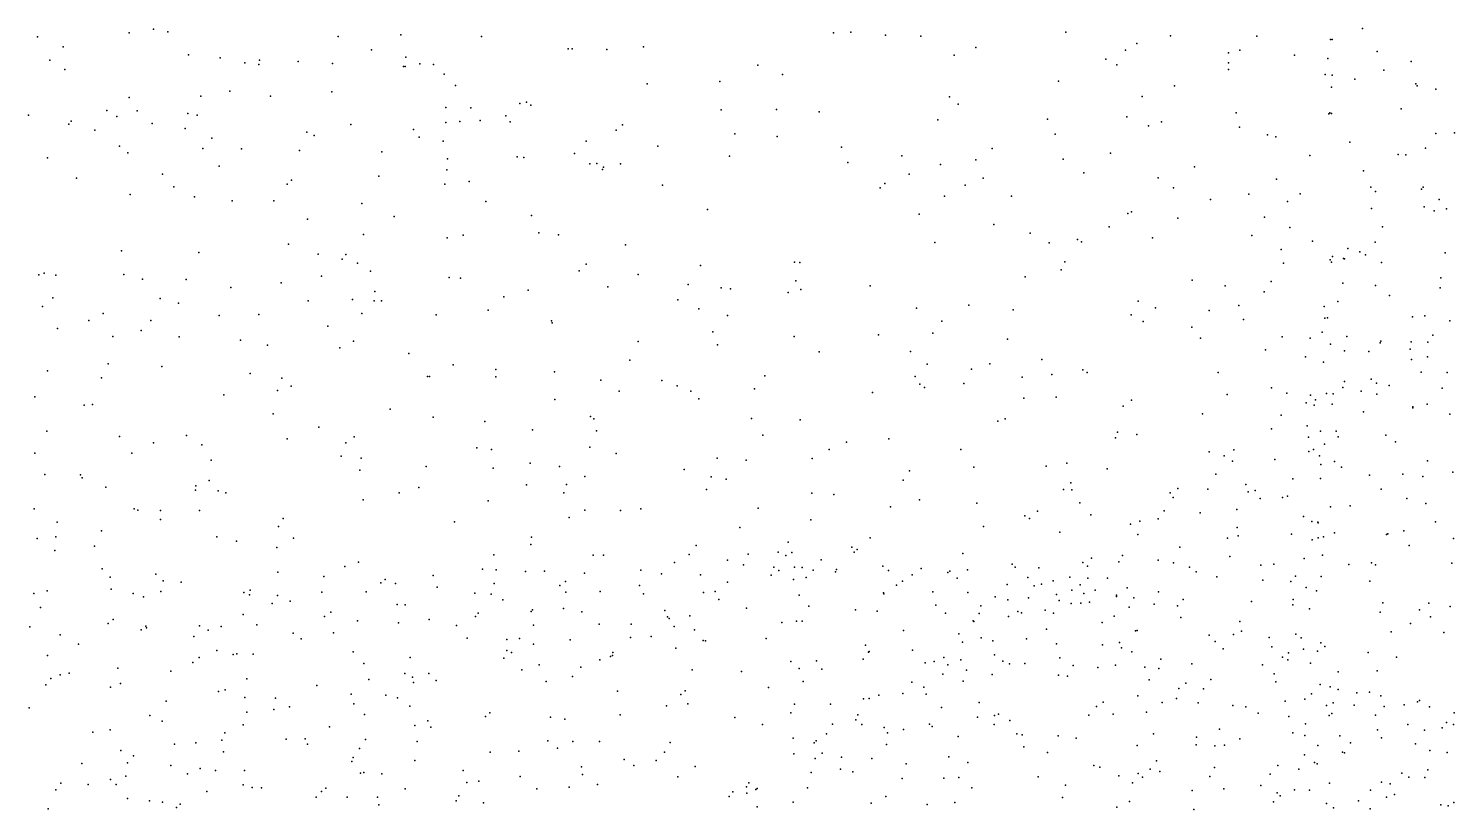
# Model space of a CAD drawing. Header units: metres. Extents: x -25 to 25, y -27.7 to 27.8.
# Drawn here: x -3.286 to -1.74, y 0.012 to 0.858 of the extents above; entities that cross this region are included whole.
import ezdxf

# ---------------------------------------------------------------- set-up
doc = ezdxf.new("R2010")
doc.units = ezdxf.units.M

msp = doc.modelspace()

# ---------------------------------------------------------------- linework, layer by layer
for p in [(-3.1768, 0.8533, 11.1899), (-3.1504, 0.8574, 10.2954), (-3.135, 0.8542, 15.4822), (-2.8821, 0.8512, 10.2567), (-2.4129, 0.8534, 9.8188), (-2.3944, 0.8538, 15.8017), (-2.3566, 0.8507, -11.2517), (-2.1612, 0.8538, 22.822), (-1.8394, 0.8579, 5.5375), (-3.2763, 0.8489, 10.2714), (-3.2485, 0.8381, 15.3872), (-2.9501, 0.8493, 11.3417), (-2.7947, 0.8494, 11.9157), (-2.7007, 0.8359, 23.1709), (-2.6965, 0.8358, 28.2631), (-2.6588, 0.8353, 15.7507), (-2.6192, 0.8379, 23.1324), (-2.3182, 0.8495, 22.9179), (-2.2587, 0.8372, 6.4894), (-2.084, 0.8416, 2.6617), (-2.0474, 0.8499, 21.6226), (-1.954, 0.8497, 15.759), (-1.874, 0.8459, 4.1467), (-1.8724, 0.8461, 5.9298), (-3.263, 0.8235, 12.3533), (-3.1125, 0.8294, 12.3628), (-3.078, 0.8261, 23.5492), (-3.0513, 0.8208, 23.3367), (-3.0356, 0.8235, 11.3152), (-2.9937, 0.8223, 21.6247), (-2.9565, 0.8201, 29.0923), (-2.9141, 0.835, 11.4464), (-2.8767, 0.8269, 28.9243), (-2.2823, 0.8291, 2.4298), (-2.1178, 0.8246, 28.0163), (-2.0963, 0.8344, -24.0433), (-1.9847, 0.8317, 9.6603), (-1.9845, 0.8209, 2.8062), (-1.9725, 0.8345, 27.9905), (-1.9131, 0.829, 6.9517), (-1.877, 0.8256, 22.6618), (-1.8235, 0.8329, 15.2788), (-1.7866, 0.8221, 22.6318), (-3.2466, 0.8136, 23.8861), (-3.0361, 0.8189, 10.2426), (-2.8795, 0.8166, 15.6517), (-2.8777, 0.8166, 23.2448), (-2.8616, 0.8195, 2.0532), (-2.8467, 0.8189, 11.5918), (-2.8352, 0.8084, 21.8418), (-2.4951, 0.8182, 15.7916), (-2.4685, 0.8082, 21.3824), (-2.1057, 0.8185, 9.6713), (-1.9847, 0.8136, 22.7186), (-1.8797, 0.8081, 3.4035), (-1.8721, 0.8073, 28.0044), (-1.8163, 0.8128, 9.6467), (-3.0676, 0.7899, 29.2922), (-2.9571, 0.7894, 23.3994), (-2.8229, 0.7962, 12.2432), (-2.6152, 0.798, 9.9604), (-2.5364, 0.8004, 9.8881), (-2.1692, 0.8007, -24.2967), (-2.0433, 0.7959, 15.7976), (-1.873, 0.7943, 15.7356), (-1.8478, 0.8031, 11.6617), (-1.7815, 0.7981, 15.6865), (-1.78, 0.7959, 28.0105), (-1.76, 0.7922, -10.886), (-3.1768, 0.7832, 10.187), (-3.0991, 0.7845, -11.7679), (-3.0237, 0.7845, 11.3981), (-2.7533, 0.7766, 10.0724), (-2.7461, 0.7781, -11.6547), (-2.7411, 0.7748, 28.435), (-2.2874, 0.7838, 28.0925), (-2.2777, 0.7758, 22.8658), (-2.0782, 0.7842, -11.1597), (-3.286, 0.7642, 10.1622), (-3.2009, 0.7692, 23.3596), (-3.1901, 0.7624, 11.2999), (-3.1683, 0.7688, 29.4196), (-3.1132, 0.7657, 15.5135), (-3.1031, 0.7639, 21.5226), (-2.8333, 0.7725, 28.8436), (-2.8062, 0.7719, 20.9911), (-2.7962, 0.7581, 28.7373), (-2.7684, 0.7633, 23.1094), (-2.5348, 0.7697, 15.1694), (-2.475, 0.7702, 9.8111), (-2.4284, 0.7676, 22.9214), (-2.2998, 0.7589, 9.7046), (-2.1809, 0.7598, 22.8221), (-2.095, 0.7622, 6.339), (-1.9765, 0.7664, 6.2172), (-1.8757, 0.7654, 4.3219), (-1.8748, 0.7666, -23.4299), (-1.873, 0.7657, 3.5721), (-1.7975, 0.7709, 11.5061), (-3.2423, 0.7544, 21.374), (-3.2399, 0.7575, 29.4944), (-3.214, 0.7479, 14.9065), (-3.1518, 0.7549, 20.8352), (-3.1161, 0.7497, 1.9844), (-2.9841, 0.7457, 23.1955), (-2.9363, 0.7539, 11.5648), (-2.8686, 0.7485, 11.7974), (-2.8333, 0.7559, 10.1316), (-2.8181, 0.7573, 12.1128), (-2.7638, 0.7567, 28.5463), (-2.6486, 0.7479, -24.5581), (-2.6418, 0.7535, 21.1814), (-2.5199, 0.7438, 22.9623), (-2.1728, 0.7436, 9.6478), (-2.0715, 0.7525, 28.064), (-2.0572, 0.7568, 9.6349), (-1.9729, 0.7511, 4.5711), (-1.9422, 0.7428, 9.5977), (-1.7597, 0.744, 5.3534), (-1.7396, 0.745, -10.6979), (-3.1874, 0.7303, 15.4483), (-3.097, 0.7279, 29.3576), (-3.0871, 0.7391, 23.2576), (-3.0551, 0.7276, 15.5681), (-2.9761, 0.742, 29.1772), (-2.8624, 0.74, 28.9918), (-2.8364, 0.7357, 12.0129), (-2.6812, 0.7358, 22.2499), (-2.6037, 0.7306, 28.2933), (-2.4742, 0.7408, 28.2051), (-2.4044, 0.7294, 12.4882), (-2.2409, 0.728, 21.5327), (-1.9332, 0.7407, 28.043), (-1.8532, 0.7349, -24.0201), (-1.7711, 0.7282, -11.1696), (-3.2654, 0.7177, 10.0952), (-3.1784, 0.7232, 12.3379), (-2.9922, 0.7257, 12.3212), (-2.9029, 0.7243, 23.1255), (-2.8316, 0.7167, 28.9162), (-2.7562, 0.719, 12.7503), (-2.749, 0.7181, 23.0401), (-2.6938, 0.7225, 15.0437), (-2.6697, 0.7117, 22.7501), (-2.644, 0.7114, 22.5971), (-2.5257, 0.7195, 12.583), (-2.3975, 0.7127, 9.7326), (-2.3388, 0.7201, 15.2876), (-2.2585, 0.7157, 28.1589), (-2.1641, 0.7162, 12.1534), (-2.1128, 0.7227, 6.5981), (-1.8965, 0.7204, 22.6563), (-1.8005, 0.7213, 15.7304), (-1.7925, 0.7212, 22.6234), (-3.1408, 0.6999, 12.9741), (-3.0792, 0.7087, 11.4525), (-2.9061, 0.6978, 29.0884), (-2.8324, 0.7049, 23.2329), (-2.6773, 0.7111, 28.4365), (-2.6636, 0.705, 2.2314), (-2.6624, 0.7075, 15.7678), (-2.331, 0.7001, 28.2089), (-2.2971, 0.7105, 15.8285), (-2.2508, 0.6959, 9.6646), (-2.1415, 0.7016, 2.5637), (-2.0608, 0.6961, 6.7409), (-2.0216, 0.7081, 22.7193), (-1.8383, 0.7036, 9.5577), (-3.234, 0.6958, 23.3174), (-3.1283, 0.6864, 10.0645), (-3.0054, 0.6894, 11.6111), (-3.0009, 0.6936, -24.6924), (-2.8346, 0.6894, 12.2002), (-2.808, 0.692, 10.0511), (-2.5986, 0.6881, 9.8932), (-2.3625, 0.6852, 22.8531), (-2.3574, 0.6898, -24.6331), (-2.2703, 0.6881, 22.8191), (-2.0444, 0.6853, 28.1107), (-1.9326, 0.6946, 19.6584), (-1.8303, 0.686, -10.8976), (-1.8252, 0.6813, -22.4718), (-1.7753, 0.6837, -10.6982), (-1.7737, 0.6859, 19.5521), (-3.1758, 0.6779, 29.4659), (-3.106, 0.6755, 23.2051), (-3.0652, 0.6713, 11.5374), (-3.0198, 0.6712, 10.054), (-2.9245, 0.6682, 11.8836), (-2.7901, 0.6703, 28.8071), (-2.2926, 0.6761, 19.607), (-2.2199, 0.6764, 15.835), (-2.0043, 0.6726, 4.8308), (-1.9626, 0.6784, 6.3868), (-1.9206, 0.6706, 2.8931), (-1.9068, 0.6786, 15.3101), (-1.7563, 0.6728, 15.2755), (-2.9835, 0.6512, 29.2231), (-2.8894, 0.6541, 12.047), (-2.7404, 0.6554, 28.5984), (-2.5496, 0.6617, 15.8009), (-2.3203, 0.6566, -11.3887), (-2.0939, 0.6575, 22.7418), (-2.0897, 0.6594, -24.6524), (-2.0397, 0.6524, 9.5614), (-1.9457, 0.6535, 28.1035), (-1.8295, 0.6627, -11.0568), (-1.7725, 0.6647, -11.227), (-1.7615, 0.6602, 6.4087), (-1.7482, 0.6624, 10.9189), (-2.9226, 0.6346, 23.0147), (-2.7325, 0.6365, 22.9381), (-2.7114, 0.6343, 15.7551), (-2.239, 0.6456, 28.2233), (-2.1998, 0.6363, 15.3385), (-2.1142, 0.6429, 15.8385), (-1.918, 0.6423, 19.8614), (-1.8178, 0.643, 21.6196), (-3.0041, 0.6242, 23.054), (-2.8319, 0.6311, 20.7923), (-2.8145, 0.634, 28.9197), (-2.6385, 0.6236, 28.5078), (-2.3031, 0.6261, 19.778), (-2.1793, 0.6256, 22.7556), (-2.1483, 0.6293, 19.8466), (-2.144, 0.6267, 28.1978), (-2.0672, 0.631, 11.8259), (-1.9593, 0.6335, 9.5105), (-1.8936, 0.6276, -11.287), (-1.8554, 0.6196, -10.9924), (-1.8257, 0.6263, -10.7902), (-3.1853, 0.6171, 9.9902), (-3.1012, 0.6153, 15.5332), (-2.972, 0.6133, 9.9981), (-2.9457, 0.6081, 15.6391), (-2.942, 0.6129, 12.2637), (-2.9293, 0.6035, 2.1557), (-2.4554, 0.6047, 28.3828), (-2.4495, 0.6042, 12.3974), (-2.1622, 0.6051, 9.5748), (-1.9274, 0.6185, 11.4804), (-1.925, 0.6035, 6.867), (-1.8744, 0.6072, 5.0509), (-1.8731, 0.6048, 3.0749), (-1.872, 0.6107, 9.4781), (-1.8599, 0.6088, 28.1141), (-1.8589, 0.6082, 4.5039), (-1.8422, 0.616, -10.8583), (-1.8362, 0.6125, 4.0234), (-1.8186, 0.6043, -24.6744), (-1.7498, 0.6147, -22.2284), (-3.2748, 0.5909, 11.4197), (-3.269, 0.5929, 9.9638), (-3.2565, 0.5905, 12.2754), (-3.1826, 0.5914, 29.4804), (-2.9682, 0.5894, 11.9512), (-2.9151, 0.5949, 12.1132), (-2.8299, 0.588, 28.9929), (-2.6888, 0.5953, 12.5926), (-2.6812, 0.6027, 20.9877), (-2.6248, 0.5913, 9.8776), (-2.5571, 0.601, 28.4324), (-2.2051, 0.5888, 15.847), (-2.1662, 0.5964, 11.9771), (-1.7545, 0.5877, 22.607), (-3.1624, 0.5862, 2.065), (-3.1149, 0.586, 11.5982), (-3.0665, 0.5772, 29.346), (-3.0119, 0.5823, 12.314), (-2.9103, 0.5728, 20.6595), (-2.8176, 0.5873, 15.7238), (-2.7441, 0.5743, 28.7011), (-2.6577, 0.578, 28.5907), (-2.5707, 0.5806, -24.7433), (-2.5347, 0.5769, 9.8024), (-2.5248, 0.5759, 15.811), (-2.4538, 0.5845, 2.385), (-2.4484, 0.575, 22.8179), (-2.3732, 0.5792, 9.6811), (-2.0241, 0.5853, 11.6455), (-1.9883, 0.5792, 28.1677), (-1.946, 0.5727, 19.4255), (-1.9383, 0.5838, 4.7142), (-1.8605, 0.582, 22.633), (-1.8253, 0.5793, -24.9032), (-1.7551, 0.5769, 15.7774), (-3.2595, 0.566, 29.5473), (-3.1434, 0.5652, -11.8536), (-3.1232, 0.5604, 20.6753), (-2.9827, 0.5629, 29.2374), (-2.9347, 0.5641, 29.1684), (-2.9113, 0.5629, 14.8959), (-2.9031, 0.5628, -11.8023), (-2.7704, 0.5673, 23.1264), (-2.582, 0.5638, 12.4781), (-2.4623, 0.572, 9.7423), (-2.2662, 0.5581, 22.7529), (-2.0828, 0.5624, 22.7031), (-1.9735, 0.5579, 15.8462), (-1.8662, 0.5622, 3.2227), (-1.8101, 0.5685, -11.2294), (-3.2707, 0.5566, 14.8617), (-3.2207, 0.5414, 15.426), (-3.2051, 0.5492, 12.9075), (-3.1532, 0.5414, 15.4893), (-3.0792, 0.547, 23.03), (-3.0364, 0.5479, 9.9434), (-2.9244, 0.549, 12.1907), (-2.8441, 0.5475, 21.8073), (-2.7877, 0.5526, 22.8717), (-2.5591, 0.5541, 15.1001), (-2.5281, 0.5469, 21.1743), (-2.3232, 0.5547, 15.8405), (-2.2182, 0.5532, 28.3095), (-2.0902, 0.5475, 15.8559), (-2.0638, 0.5552, 19.9733), (-2.0056, 0.5524, 22.6663), (-1.9684, 0.5424, 11.352), (-1.8809, 0.5567, 3.6651), (-1.8803, 0.544, -10.9392), (-1.8774, 0.5443, 9.4146), (-1.7851, 0.5453, 9.3984), (-1.7717, 0.5465, -10.6182), (-3.2546, 0.5327, 11.4806), (-3.1637, 0.5307, 23.0877), (-2.9615, 0.5355, 22.9218), (-2.719, 0.5411, 9.9113), (-2.7182, 0.539, 22.0234), (-2.5439, 0.5293, 28.5166), (-2.3642, 0.5258, 22.7648), (-2.3053, 0.5279, 19.9934), (-2.2957, 0.5406, 28.3813), (-2.0773, 0.5404, 2.623), (-2.0245, 0.5342, 9.4431), (-1.883, 0.529, 15.8493), (-1.7445, 0.5411, -11.3713), (-3.1946, 0.524, 23.9035), (-3.1225, 0.5237, 29.4259), (-3.056, 0.5202, 14.8652), (-3.0269, 0.5146, 11.9116), (-2.9483, 0.5117, 21.6881), (-2.9337, 0.5192, 15.6557), (-2.6248, 0.5189, 22.5507), (-2.5389, 0.5151, 22.7796), (-2.4557, 0.5241, 15.8274), (-2.2244, 0.5211, 19.47), (-2.015, 0.5225, 21.5571), (-1.9263, 0.5239, 22.6428), (-1.8962, 0.5224, 4.8715), (-1.874, 0.5158, -10.859), (-1.8564, 0.5242, -11.1706), (-1.8202, 0.5172, 6.7813), (-1.8193, 0.5192, -10.6815), (-1.7876, 0.5104, 28.1698), (-1.7866, 0.5184, -11.3138), (-1.7685, 0.5181, -8.0453), (-1.7629, 0.5256, -8.3129), (-2.8737, 0.5059, 29.0829), (-2.6339, 0.4985, 22.7881), (-2.4287, 0.5074, 9.6995), (-2.3296, 0.508, 9.6395), (-2.187, 0.4992, 2.5229), (-1.9446, 0.5098, 11.0619), (-1.901, 0.502, 9.34), (-1.8816, 0.4962, -11.0727), (-1.8588, 0.5087, -10.7568), (-1.8326, 0.5078, -17.8208), (-1.7862, 0.4993, 21.5654), (-1.769, 0.5022, 9.3079), (-3.2655, 0.4868, 23.1529), (-3.2068, 0.4794, 12.2518), (-3.1997, 0.4945, 11.5572), (-3.1415, 0.4918, 11.6812), (-3.0455, 0.4839, 2.1681), (-2.8534, 0.4809, -24.821), (-2.8512, 0.4809, 15.7145), (-2.8256, 0.4933, 29.0059), (-2.7793, 0.4883, 28.8821), (-2.7792, 0.4806, 9.9257), (-2.7156, 0.4857, 20.7228), (-2.4874, 0.4816, -11.7466), (-2.3244, 0.4808, 21.3436), (-2.3115, 0.494, 12.0709), (-2.2632, 0.4886, 15.3112), (-2.2435, 0.4944, 9.5279), (-2.2084, 0.48, 28.3875), (-2.1762, 0.4828, 9.4624), (-2.1428, 0.4879, 22.6966), (-2.1378, 0.4852, 15.9119), (-1.9959, 0.4852, 9.3471), (-1.7758, 0.4854, -7.912), (-1.7475, 0.485, -8.5203), (-3.0161, 0.4657, 23.6725), (-3.0113, 0.4789, 15.6151), (-3.0013, 0.4702, 12.2513), (-2.6653, 0.4769, 28.7066), (-2.6453, 0.4649, 9.8715), (-2.5992, 0.4765, 2.359), (-2.5824, 0.4708, 15.8124), (-2.5679, 0.4649, 9.8147), (-2.4986, 0.4675, 28.5591), (-2.3195, 0.4726, 15.8677), (-2.3142, 0.469, 22.7213), (-2.2716, 0.4733, -24.965), (-1.938, 0.4687, -11.5328), (-1.8607, 0.4689, -8.0972), (-1.859, 0.4755, -8.1807), (-1.8407, 0.465, -11.2419), (-1.8299, 0.478, -8.3599), (-1.824, 0.4737, -7.9784), (-1.8106, 0.4711, -8.4453), (-1.753, 0.468, -11.4049), (-3.279, 0.4589, 20.6986), (-3.2255, 0.4497, 29.5148), (-3.2165, 0.4504, 15.4338), (-3.0741, 0.461, 22.9429), (-2.7152, 0.456, 22.765), (-2.559, 0.4565, 21.0233), (-2.3708, 0.4636, 28.5042), (-2.2065, 0.4574, 20.1108), (-2.1715, 0.4585, -11.6025), (-2.0988, 0.4487, 9.3663), (-2.0898, 0.4551, 28.3352), (-1.986, 0.4612, 10.7894), (-1.9213, 0.4627, 10.5798), (-1.9004, 0.4524, 9.245), (-1.8956, 0.4604, -25.2708), (-1.8917, 0.4499, 3.4646), (-1.8903, 0.4557, -10.8925), (-1.8785, 0.4625, -11.1394), (-1.8724, 0.451, 15.9306), (-1.871, 0.4621, -8.2905), (-1.8237, 0.4618, 3.9596), (-1.7694, 0.4508, 9.2041), (-3.0207, 0.4403, 12.0648), (-2.8937, 0.4455, 2.2448), (-2.8472, 0.4366, 22.7987), (-2.6764, 0.4374, 12.4228), (-2.6728, 0.4351, 22.7819), (-2.5021, 0.4354, 12.2334), (-2.4493, 0.4339, 22.7132), (-2.227, 0.4349, 11.801), (-2.0127, 0.4404, 9.2768), (-1.9274, 0.439, -8.1377), (-1.8383, 0.4426, -7.8782), (-1.7847, 0.4479, -10.6055), (-1.7846, 0.4468, 15.9109), (-1.7448, 0.44, 4.3411), (-3.2661, 0.4216, 11.5275), (-2.9712, 0.426, 29.2219), (-2.7911, 0.4321, 12.5361), (-2.7396, 0.4229, 28.8078), (-2.6701, 0.4218, 22.1519), (-2.2349, 0.4323, 15.9252), (-2.1049, 0.4205, 19.4067), (-2.0841, 0.418, 15.9721), (-1.938, 0.4242, -8.35), (-1.8994, 0.4275, -8.4402), (-1.8849, 0.4215, 28.2571), (-1.8678, 0.4216, -8.5437), (-3.1873, 0.4157, 11.6875), (-3.1503, 0.409, 11.7647), (-3.1146, 0.4167, 12.2453), (-3.0981, 0.4066, 21.5563), (-3.0054, 0.4132, 12.157), (-2.9419, 0.4089, 22.8222), (-2.9327, 0.4155, 9.8917), (-2.7998, 0.4035, 15.7491), (-2.6774, 0.4042, 14.9986), (-2.4896, 0.4174, 9.7335), (-2.399, 0.4096, 15.8754), (-2.3531, 0.4133, 9.6247), (-2.1072, 0.4144, 11.2497), (-1.8979, 0.4151, -11.7909), (-1.8807, 0.4075, -12.1973), (-1.8658, 0.4154, -10.7393), (-1.8139, 0.4173, 19.3629), (-1.8037, 0.4101, -8.6964), (-3.279, 0.3977, -5.9531), (-3.1739, 0.3979, 14.8503), (-3.0879, 0.39, 11.9906), (-2.9468, 0.3944, 12.6388), (-2.9252, 0.3922, 23.5311), (-2.7839, 0.4017, 28.9259), (-2.742, 0.3868, 23.0755), (-2.6486, 0.3972, 20.2978), (-2.5393, 0.3923, 22.6944), (-2.5078, 0.3901, 19.7717), (-2.436, 0.3919, 2.4282), (-2.4176, 0.4018, 19.6453), (-2.2751, 0.4017, 9.4653), (-2.16, 0.387, -11.873), (-2.0057, 0.3993, 15.9972), (-1.9892, 0.3948, -8.277), (-1.9802, 0.389, -8.411), (-1.9789, 0.4012, -8.0967), (-1.9343, 0.3908, -8.5329), (-1.8977, 0.3997, -11.0335), (-1.8925, 0.4018, -7.8503), (-1.8861, 0.3947, 3.1739), (-1.8696, 0.3886, 15.9906), (-1.769, 0.3894, -18.1347), (-3.2684, 0.3747, 15.3748), (-3.2298, 0.3744, 23.0363), (-2.9267, 0.3792, 20.4375), (-2.8548, 0.3831, 23.3644), (-2.7822, 0.3816, 9.8849), (-2.7101, 0.3833, 22.7195), (-2.6826, 0.3726, -11.8893), (-2.5749, 0.38, 19.9409), (-2.5457, 0.372, 15.8335), (-2.3307, 0.3784, 22.6698), (-2.2607, 0.3826, 28.5107), (-2.1824, 0.3836, -25.1803), (-2.1161, 0.3806, 10.9401), (-1.9983, 0.375, -8.0213), (-1.8844, 0.3855, 9.1399), (-1.8623, 0.3824, -7.7626), (-1.8317, 0.374, -8.7665), (-1.7956, 0.3748, -7.6621), (-1.7741, 0.3723, 15.9897), (-1.7414, 0.377, 28.2695), (-3.2278, 0.3711, 2.0978), (-3.2021, 0.3609, 29.464), (-3.105, 0.3578, 15.5449), (-3.1045, 0.3624, 12.741), (-3.09, 0.3681, 20.535), (-3.0804, 0.3568, 29.3296), (-2.8628, 0.3606, -19.9665), (-2.7458, 0.3634, 2.3497), (-2.7024, 0.3636, 15.7875), (-2.5506, 0.3583, 20.5543), (-2.5293, 0.3696, 15.1076), (-2.3373, 0.3686, 9.5498), (-2.1637, 0.3585, 9.2776), (-2.1558, 0.3655, 21.3566), (-2.1544, 0.3579, 22.6376), (-2.0395, 0.3593, -8.2064), (-2.007, 0.3586, -7.9533), (-1.9658, 0.3637, 2.8125), (-1.9632, 0.3559, -7.8662), (-1.9556, 0.3574, -22.3829), (-1.915, 0.3698, 2.962), (-1.8849, 0.3704, 3.7341), (-1.819, 0.3587, -11.3463), (-3.0721, 0.3549, 12.085), (-2.923, 0.347, 21.696), (-2.884, 0.3547, 22.7726), (-2.7875, 0.3462, 22.7207), (-2.7053, 0.3547, 22.0163), (-2.4365, 0.3544, 21.0487), (-2.4126, 0.3528, 20.3642), (-2.3198, 0.3472, 21.1974), (-2.2576, 0.3435, 11.5363), (-2.1459, 0.344, 15.3649), (-2.0478, 0.3548, 9.1717), (-2.0445, 0.3498, -8.3508), (-1.9504, 0.3485, 21.4287), (-1.9261, 0.3497, 22.6001), (-1.9206, 0.3511, -8.7064), (-1.8529, 0.3408, -10.7083), (-1.7913, 0.3485, 22.59), (-1.7708, 0.3432, -10.5758), (-3.2797, 0.3374, 29.5156), (-3.1716, 0.3375, 11.8375), (-3.1674, 0.336, 9.7992), (-3.143, 0.3356, 11.9341), (-3.1429, 0.3257, 29.392), (-3.1006, 0.3355, 23.8758), (-3.0098, 0.327, 14.8696), (-2.6996, 0.3281, 22.9323), (-2.6826, 0.3359, 9.8578), (-2.644, 0.3356, 22.6771), (-2.6221, 0.3373, 22.5564), (-2.4948, 0.3381, 20.8191), (-2.4377, 0.3256, 11.8885), (-2.3512, 0.3397, 28.6029), (-2.2057, 0.3299, 10.749), (-2.2004, 0.327, 2.5595), (-2.1917, 0.335, 20.3268), (-2.134, 0.3308, 16.033), (-2.0609, 0.3266, 28.4313), (-2.0546, 0.3352, 22.6139), (-2.0153, 0.333, -8.5755), (-1.9758, 0.3367, -8.6558), (-1.9034, 0.3291, -11.0119), (-1.8739, 0.3397, -11.2113), (-3.255, 0.3228, -5.889), (-3.2068, 0.3136, 24.0666), (-3.015, 0.3181, 2.2612), (-2.824, 0.3233, 28.9861), (-2.5145, 0.3173, 12.0232), (-2.2504, 0.3181, 15.9974), (-2.1674, 0.3121, 9.1914), (-2.091, 0.3207, -8.152), (-2.0831, 0.3096, -8.0403), (-2.0807, 0.3241, -8.2871), (-1.9751, 0.3173, -7.8069), (-1.9164, 0.3098, 9.0556), (-1.8942, 0.3235, -11.1379), (-1.8877, 0.323, -8.826), (-1.8873, 0.3223, 28.3342), (-1.8696, 0.3113, 16.0759), (-1.8133, 0.3095, 9.041), (-1.812, 0.3104, -8.9099), (-1.7945, 0.3135, 4.9331), (-1.7601, 0.3233, 20.4536), (-3.2767, 0.3053, -5.6316), (-3.2565, 0.3069, -5.728), (-3.2144, 0.297, -5.8111), (-3.0819, 0.3071, 22.8583), (-3.0603, 0.3025, 9.8031), (-3.0166, 0.2955, 15.6259), (-2.9987, 0.3055, 23.73), (-2.7413, 0.2987, 12.3222), (-2.7407, 0.3068, 28.8473), (-2.5619, 0.2976, 9.7779), (-2.4621, 0.3011, 15.8982), (-2.393, 0.296, 15.9496), (-2.3734, 0.3058, 20.5459), (-2.0375, 0.2957, -8.6603), (-1.9858, 0.3055, -8.7396), (-1.9742, 0.3081, 10.4516), (-1.8941, 0.3037, -10.8642), (-1.8875, 0.306, -17.8642), (-1.8817, 0.307, -7.6579), (-1.7886, 0.2978, -11.4285), (-1.7406, 0.3054, 4.4674), (-3.2573, 0.2924, -6.033), (-2.9283, 0.2797, 9.842), (-2.7815, 0.2877, 28.9199), (-2.6737, 0.2871, -5.7795), (-2.6624, 0.2873, -5.8678), (-2.5855, 0.2792, -5.6873), (-2.5694, 0.288, -5.9976), (-2.528, 0.2818, -5.7286), (-2.5055, 0.2882, -5.8833), (-2.4732, 0.2905, -5.9725), (-2.4646, 0.2867, -6.0776), (-2.4581, 0.2901, -11.9651), (-2.4265, 0.282, -5.7723), (-2.3906, 0.2904, -5.9066), (-2.3873, 0.2933, -6.0177), (-2.2726, 0.2891, 28.5997), (-2.1427, 0.2793, -8.2221), (-2.1333, 0.2841, -8.3451), (-2.1035, 0.28, -7.9537), (-2.0998, 0.2869, -8.5097), (-2.0611, 0.2819, -25.4635), (-2.0442, 0.2789, -7.8438), (-1.9831, 0.2857, 28.4199), (-1.9026, 0.2837, 15.3611), (-1.8827, 0.2873, -10.7959), (-1.8297, 0.2787, -7.5561), (-1.7426, 0.2784, -25.6201), (-3.206, 0.2722, -5.9728), (-3.1973, 0.2633, 22.9195), (-3.1478, 0.2665, -5.8747), (-3.0158, 0.2689, 29.2327), (-2.9658, 0.2639, 22.7599), (-2.9431, 0.2749, 29.1403), (-2.8471, 0.2653, 20.2183), (-2.7937, 0.2721, -5.7703), (-2.7788, 0.2712, -5.8584), (-2.7469, 0.2695, -5.9519), (-2.7266, 0.2699, -5.6773), (-2.6829, 0.2678, -6.0853), (-2.6221, 0.271, -6.1284), (-2.5997, 0.2668, -6.2184), (-2.5571, 0.2659, -5.5831), (-2.5105, 0.2766, -6.1428), (-2.4808, 0.2655, -5.6258), (-2.4778, 0.274, 9.6813), (-2.4723, 0.2706, 11.727), (-2.4552, 0.2742, -6.2097), (-2.4469, 0.2738, 28.6931), (-2.4425, 0.2629, 13.7731), (-2.4349, 0.271, -5.6957), (-2.4107, 0.2693, 22.6102), (-2.4098, 0.2716, -6.2695), (-2.3594, 0.2754, -6.1602), (-2.3534, 0.2707, 11.1024), (-2.3276, 0.266, -5.7526), (-2.3181, 0.2726, -5.8705), (-2.2889, 0.2683, -6.203), (-2.287, 0.2699, -6.1124), (-2.2678, 0.2714, -6.0175), (-2.2194, 0.2776, 22.6011), (-2.2161, 0.2741, 20.4959), (-2.2024, 0.263, -5.972), (-2.1904, 0.2733, 19.4456), (-2.1567, 0.2632, -8.4578), (-2.1375, 0.2751, -8.0944), (-2.027, 0.274, -8.7867), (-2.0196, 0.2693, 16.1213), (-1.9974, 0.2637, -7.734), (-1.9497, 0.2765, 20.4742), (-1.9355, 0.2776, -8.8927), (-1.912, 0.2644, -10.951), (-1.8842, 0.2639, -22.7376), (-1.8542, 0.2771, 22.5692), (-1.8251, 0.2768, 21.3739), (-3.2658, 0.2485, 22.9869), (-3.1962, 0.2504, 11.8038), (-3.1426, 0.2478, -5.6935), (-3.1398, 0.2595, -5.9523), (-3.1206, 0.258, -5.76), (-3.0456, 0.2492, -5.8291), (-2.9039, 0.2572, -5.8708), (-2.8993, 0.2609, -5.7271), (-2.8882, 0.2565, -5.6217), (-2.8427, 0.2525, -5.555), (-2.7812, 0.2566, -6.0799), (-2.7098, 0.2542, -21.2671), (-2.7037, 0.2588, -6.161), (-2.6659, 0.2478, 28.8143), (-2.6234, 0.2543, -6.295), (-2.5413, 0.2479, 13.6129), (-2.5281, 0.2578, -6.3521), (-2.4564, 0.2608, -6.375), (-2.3447, 0.2547, 19.5484), (-2.3381, 0.2591, -6.3802), (-2.2789, 0.2621, -6.2852), (-2.2247, 0.2555, 16.0771), (-2.1954, 0.254, -6.297), (-2.1876, 0.2559, -5.8708), (-2.1748, 0.2592, -6.1785), (-2.1544, 0.2492, -8.0065), (-2.1457, 0.2549, 9.1121), (-2.1371, 0.2624, -8.5674), (-2.1293, 0.2494, -6.099), (-2.116, 0.2621, 16.1117), (-2.0945, 0.2518, -22.0241), (-1.9473, 0.2602, -8.9758), (-1.9171, 0.2587, 19.3437), (-1.9005, 0.2523, -11.1519), (-1.8894, 0.2486, -7.5859), (-1.8314, 0.259, -9.0332), (-3.2801, 0.2455, -12.0266), (-3.1725, 0.2456, -6.0621), (-3.1614, 0.2419, 15.495), (-3.0526, 0.2467, -5.7406), (-3.0464, 0.2441, 22.8072), (-3.0216, 0.2347, -5.9916), (-3.016, 0.2434, -5.6683), (-3.0021, 0.2375, -5.5753), (-2.9679, 0.2471, -5.9111), (-2.9197, 0.2474, -5.9927), (-2.8861, 0.2338, -6.1142), (-2.8775, 0.2334, 15.729), (-2.8021, 0.2459, 13.7456), (-2.7841, 0.2449, 22.6606), (-2.7715, 0.2387, 14.9518), (-2.7034, 0.2471, 14.0014), (-2.6192, 0.2454, -6.3823), (-2.5539, 0.2468, 22.6118), (-2.5373, 0.2392, -21.4519), (-2.4502, 0.2438, -6.4761), (-2.4396, 0.232, 11.3696), (-2.3589, 0.2465, -5.5874), (-2.3584, 0.2451, 9.3994), (-2.3054, 0.2474, 9.3107), (-2.3019, 0.2331, 16.0437), (-2.2673, 0.2466, 9.2353), (-2.2534, 0.2324, -5.6331), (-2.2376, 0.242, -6.4512), (-2.224, 0.2388, 9.1629), (-2.2017, 0.241, -8.3696), (-2.1712, 0.2446, -6.3651), (-2.1683, 0.238, 28.5699), (-2.1553, 0.2349, -7.9356), (-2.1448, 0.2351, -8.8206), (-2.1415, 0.2456, -8.7491), (-2.1353, 0.2364, -5.791), (-2.1062, 0.2424, -6.1682), (-2.1061, 0.2439, -5.9979), (-2.0874, 0.2408, -8.8783), (-2.0653, 0.234, -7.7866), (-2.0606, 0.2473, 9.0478), (-2.0401, 0.2322, 22.5656), (-2.0338, 0.239, -8.9799), (-1.9596, 0.237, -21.7311), (-1.9148, 0.2335, 28.4179), (-1.9146, 0.2392, 8.9739), (-1.8174, 0.2354, -10.6389), (-1.7674, 0.2351, -9.0975), (-3.2729, 0.2305, 29.4681), (-3.1941, 0.2173, 9.7468), (-3.0532, 0.2228, -6.0641), (-2.9651, 0.2208, -6.1158), (-2.9583, 0.2253, 15.6711), (-2.8514, 0.2175, -6.2573), (-2.8014, 0.2207, 15.7799), (-2.7985, 0.2243, -5.4401), (-2.741, 0.226, 9.8644), (-2.7396, 0.2279, -6.3178), (-2.7059, 0.2294, -5.4556), (-2.686, 0.2259, -6.4181), (-2.596, 0.2272, 15.0598), (-2.5931, 0.2203, 13.4635), (-2.5913, 0.2187, -6.527), (-2.5689, 0.2213, -5.4431), (-2.5072, 0.2297, 28.7393), (-2.3891, 0.228, 13.5431), (-2.3657, 0.2264, -6.5664), (-2.2916, 0.2244, 14.0388), (-2.255, 0.2238, -6.5329), (-2.2231, 0.2207, -8.1305), (-2.2132, 0.2262, -8.5044), (-2.2093, 0.2246, 13.8834), (-2.1836, 0.2276, -5.6843), (-2.1744, 0.2243, 21.1205), (-2.1086, 0.2211, -8.9818), (-2.0923, 0.2307, -5.8949), (-2.0363, 0.2197, -6.2643), (-1.897, 0.2292, 16.1617), (-1.8202, 0.2254, 8.9539), (-1.7775, 0.228, -7.4493), (-1.7655, 0.2203, -10.5527), (-1.7443, 0.2314, 16.1367), (-3.2847, 0.2095, 12.232), (-3.1998, 0.2133, 2.234), (-3.1637, 0.2064, 12.244), (-3.1587, 0.2103, 11.9749), (-3.1582, 0.2085, -6.1835), (-3.1004, 0.2107, -5.5087), (-3.0913, 0.2059, 29.2758), (-3.077, 0.2097, -6.1439), (-3.0383, 0.2116, 9.769), (-2.9989, 0.2028, -6.1898), (-2.9552, 0.2031, -21.2407), (-2.9292, 0.2162, -6.1905), (-2.8848, 0.214, -5.4332), (-2.8217, 0.2109, -6.3403), (-2.7384, 0.2114, -5.3907), (-2.6671, 0.2125, -25.0837), (-2.6324, 0.2124, -20.5992), (-2.5857, 0.2097, 9.8309), (-2.5638, 0.2061, 11.6013), (-2.469, 0.2142, 10.66), (-2.453, 0.2156, -6.5909), (-2.4471, 0.2156, 9.6048), (-2.337, 0.2057, -5.4982), (-2.2771, 0.2018, -6.6245), (-2.2616, 0.2162, 20.9178), (-2.2608, 0.2154, -12.1036), (-2.1819, 0.2071, 10.4977), (-2.1215, 0.2143, -7.8393), (-2.0856, 0.2052, -6.4575), (-2.0837, 0.2054, -9.0571), (-1.9791, 0.2011, -7.6276), (-1.9725, 0.2153, -9.1063), (-1.9706, 0.2048, -5.9458), (-1.9116, 0.2016, -9.1514), (-1.8084, 0.2041, 22.5486), (-1.7873, 0.2132, -11.4715), (-1.751, 0.2035, 28.4062), (-3.2517, 0.2007, 20.5389), (-3.2317, 0.1906, -6.2526), (-3.1066, 0.199, 14.8535), (-2.9905, 0.1966, -5.4502), (-2.8103, 0.1971, -6.4229), (-2.7673, 0.1958, -20.9023), (-2.7534, 0.1967, -21.6435), (-2.7383, 0.1907, 28.8738), (-2.6986, 0.1954, 12.001), (-2.6331, 0.1979, -5.3563), (-2.6109, 0.199, 19.7958), (-2.5839, 0.1865, 28.7826), (-2.5543, 0.1947, 11.0433), (-2.5518, 0.1944, -6.6304), (-2.4861, 0.197, -5.4167), (-2.3783, 0.1896, 14.2062), (-2.273, 0.1928, -8.4401), (-2.2528, 0.1975, -8.5751), (-2.2401, 0.1945, -8.7248), (-2.2037, 0.1965, -8.9184), (-2.1712, 0.1912, 9.0571), (-2.1213, 0.1901, 22.5555), (-2.1028, 0.1925, -5.6916), (-2.1006, 0.1867, -6.5432), (-2.0057, 0.2004, -5.8187), (-1.9992, 0.1936, -6.3691), (-1.9903, 0.1857, -9.1738), (-1.9406, 0.198, -6.0547), (-1.9376, 0.188, -6.2432), (-1.906, 0.1975, -10.8747), (-1.8844, 0.1923, 21.2302), (-1.8803, 0.1881, -7.4981), (-3.2654, 0.1785, 11.635), (-3.1079, 0.1708, 22.8308), (-3.1008, 0.1762, -6.2602), (-3.0816, 0.184, 15.5805), (-3.0641, 0.1797, 12.206), (-3.0601, 0.1801, -5.4307), (-3.0422, 0.18, -25.0602), (-2.9339, 0.1823, -5.3768), (-2.8722, 0.1763, 14.1424), (-2.7706, 0.1756, -6.5089), (-2.7673, 0.1838, 21.8772), (-2.7623, 0.1818, 10.8284), (-2.6665, 0.1737, 9.865), (-2.655, 0.1773, 11.7615), (-2.6527, 0.1785, -6.6072), (-2.6525, 0.1817, 13.3133), (-2.4593, 0.1719, -25.3059), (-2.4314, 0.1725, 9.4463), (-2.3807, 0.1746, 13.3531), (-2.3749, 0.182, 22.585), (-2.3745, 0.1827, 28.7094), (-2.3275, 0.1843, 9.2257), (-2.3137, 0.1706, -5.4333), (-2.3037, 0.172, -8.1842), (-2.2933, 0.1763, -8.5097), (-2.2749, 0.1737, 15.2998), (-2.2384, 0.1793, 22.5657), (-2.2295, 0.1723, 2.6339), (-2.1675, 0.1758, -9.0806), (-2.0896, 0.1825, 16.1966), (-2.0581, 0.1745, 13.8599), (-1.9262, 0.1767, 3.7037), (-1.9203, 0.1736, -9.2285), (-1.9195, 0.1812, -10.9958), (-1.9033, 0.1853, -11.1903), (-1.8957, 0.1703, -5.9764), (-1.888, 0.1831, -10.763), (-1.8333, 0.1817, 20.7), (-1.8024, 0.1767, -9.218), (-3.2517, 0.1574, -5.4719), (-3.2419, 0.1594, 29.3898), (-3.1892, 0.1647, 11.8909), (-3.1318, 0.1613, 11.0587), (-2.9222, 0.1697, 10.8318), (-2.878, 0.159, 11.073), (-2.8695, 0.1551, -20.6391), (-2.8517, 0.1591, -6.4977), (-2.7511, 0.1629, 15.8151), (-2.7323, 0.1683, 19.9367), (-2.696, 0.1557, 22.8852), (-2.6869, 0.1657, -5.3173), (-2.5662, 0.1628, -21.7669), (-2.5128, 0.1612, 15.9691), (-2.4501, 0.1643, 2.5216), (-2.4256, 0.1638, -5.3588), (-2.2944, 0.1581, -8.7557), (-2.2892, 0.1685, -8.0843), (-2.2689, 0.1625, -8.8651), (-2.2409, 0.1579, -6.7005), (-2.2223, 0.1696, -9.0103), (-2.2054, 0.1697, -5.5104), (-2.1692, 0.1571, 16.2072), (-2.1593, 0.1559, -6.6792), (-2.153, 0.1675, 13.5307), (-2.1264, 0.1653, -7.7527), (-2.1073, 0.168, -5.5778), (-2.0755, 0.1659, -7.6912), (-2.0602, 0.1645, 8.9607), (-2.0243, 0.1696, 2.9225), (-1.9477, 0.1684, -7.5471), (-1.9351, 0.1587, 16.2387), (-1.8657, 0.1608, -6.0419), (-1.8233, 0.1619, -7.4275), (-3.2674, 0.1467, -21.4424), (-3.2617, 0.1535, -6.3412), (-3.1971, 0.1441, 13.7772), (-3.1861, 0.1481, 10.8355), (-3.0799, 0.1395, -6.3673), (-3.0728, 0.1413, 14.0316), (-3.0494, 0.1532, 23.8968), (-2.9734, 0.1458, 9.7715), (-2.917, 0.1526, -6.4639), (-2.8685, 0.1493, 22.6797), (-2.844, 0.1512, -5.3055), (-2.7248, 0.1504, 11.5787), (-2.6471, 0.1399, -6.6951), (-2.5738, 0.14, 22.5948), (-2.4835, 0.1438, 28.759), (-2.446, 0.1502, 16.0295), (-2.3279, 0.1494, -8.5981), (-2.315, 0.1441, -21.3719), (-2.2724, 0.1505, -7.9643), (-2.0706, 0.1519, -6.6033), (-2.0386, 0.1426, 22.5266), (-2.0308, 0.1483, -5.6469), (-2.0119, 0.1424, 20.9167), (-2.004, 0.1523, 21.0777), (-1.9335, 0.1499, 22.52), (-1.8854, 0.1472, -6.3161), (-1.8744, 0.1446, -5.8781), (-1.8656, 0.1417, -10.6989), (-3.1368, 0.1291, 29.2715), (-3.0515, 0.1331, -5.3463), (-3.018, 0.1322, -6.4345), (-2.9362, 0.1364, 23.6726), (-2.9333, 0.126, 20.1797), (-2.8985, 0.1355, 15.733), (-2.8857, 0.1324, 14.9011), (-2.5943, 0.1238, -12.1279), (-2.5785, 0.1362, -6.7271), (-2.5709, 0.1259, 9.8088), (-2.4555, 0.1256, -5.3073), (-2.4164, 0.1256, 9.3117), (-2.3805, 0.1316, -6.7656), (-2.3742, 0.1319, -8.3317), (-2.364, 0.1355, -8.448), (-2.3377, 0.1371, -8.675), (-2.3124, 0.1364, -8.0262), (-2.2551, 0.1275, -5.4118), (-2.1205, 0.1277, -5.5091), (-2.0829, 0.1349, -12.5644), (-2.0566, 0.1275, 16.2571), (-2.0409, 0.132, -7.6061), (-2.0176, 0.1273, -21.5374), (-1.9798, 0.1241, -9.2864), (-1.9231, 0.1291, -11.0529), (-1.9018, 0.1313, -6.4393), (-1.8946, 0.137, -11.261), (-1.8783, 0.1244, 15.3666), (-1.8713, 0.1272, -11.3538), (-1.8483, 0.1247, 16.259), (-1.8456, 0.1379, 4.7521), (-1.8316, 0.1386, -11.4308), (-1.8193, 0.1349, -6.1011), (-1.794, 0.125, -6.0338), (-1.7798, 0.1281, -11.5281), (-1.7775, 0.1298, -17.5792), (-3.2852, 0.1217, 24.2115), (-3.1545, 0.1133, 11.2928), (-3.0494, 0.1171, 29.1715), (-3.0199, 0.1199, 15.6425), (-3.0028, 0.1228, 11.3499), (-2.9217, 0.1146, -6.5535), (-2.8723, 0.1236, 28.9785), (-2.7906, 0.1123, -6.6594), (-2.7856, 0.1164, 13.1903), (-2.7198, 0.1115, -6.6985), (-2.7043, 0.1095, 22.0419), (-2.6444, 0.1142, 22.4287), (-2.52, 0.1114, -6.7743), (-2.4593, 0.1163, -21.0811), (-2.3889, 0.1089, -8.6321), (-2.3868, 0.114, 9.2205), (-2.2958, 0.1221, -8.9873), (-2.257, 0.1115, -9.0965), (-2.2383, 0.1133, -12.2925), (-2.2341, 0.115, -7.8289), (-2.136, 0.1139, -22.2396), (-2.1277, 0.1231, 15.3965), (-2.1097, 0.1148, -9.2514), (-2.0736, 0.1171, -6.6754), (-1.9658, 0.1227, -6.5542), (-1.9526, 0.116, 13.9589), (-1.9193, 0.1122, -10.8962), (-1.8756, 0.1134, 10.2777), (-1.8725, 0.1155, -9.3026), (-1.8254, 0.1138, 3.9765), (-1.8159, 0.1231, -5.9377), (-1.7666, 0.1228, 22.5127), (-1.7398, 0.1162, 14.2584), (-3.2164, 0.0953, 11.805), (-3.1973, 0.0978, -6.431), (-3.1412, 0.1073, -5.3575), (-3.0732, 0.0946, -6.4845), (-3.0531, 0.1034, 20.2954), (-2.9595, 0.1012, 11.5341), (-2.8672, 0.1025, -6.6212), (-2.8531, 0.1075, 12.2212), (-2.8496, 0.1007, -25.1998), (-2.49, 0.1035, 9.5263), (-2.4208, 0.0935, -8.217), (-2.414, 0.1042, -8.3996), (-2.3824, 0.1035, -8.748), (-2.3581, 0.1005, -8.8799), (-2.3544, 0.0947, 28.7393), (-2.3371, 0.0984, -25.5429), (-2.309, 0.1042, 9.1154), (-2.3059, 0.1014, -6.7957), (-2.2387, 0.1037, 28.6876), (-2.2219, 0.1079, -9.1637), (-2.2142, 0.0936, -7.7568), (-2.0659, 0.0936, 19.4411), (-1.9946, 0.0987, -7.5115), (-1.9148, 0.0947, 28.5054), (-1.9013, 0.1043, -7.4353), (-1.8232, 0.0979, -6.3683), (-1.7903, 0.1036, -7.3561), (-1.772, 0.0976, -6.2289), (-1.7528, 0.1001, -10.5148), (-1.7481, 0.1058, -25.8346), (-1.7408, 0.1035, 16.2509), (-3.1278, 0.0823, 12.0796), (-3.1045, 0.0837, 15.5652), (-3.0765, 0.0867, 22.7909), (-3.0066, 0.0877, -5.2741), (-2.986, 0.0883, 14.228), (-2.9834, 0.0824, -6.567), (-2.9272, 0.0776, -12.1798), (-2.9206, 0.0873, 12.3882), (-2.8646, 0.0853, 11.9439), (-2.7227, 0.0861, 23.0399), (-2.7124, 0.0782, 15.8601), (-2.6958, 0.0851, -5.2167), (-2.6668, 0.0854, -6.7647), (-2.59, 0.0841, -20.3404), (-2.4569, 0.0888, 13.1017), (-2.4341, 0.0837, -6.8309), (-2.4318, 0.0859, -8.4915), (-2.3554, 0.082, -7.9602), (-2.2777, 0.0905, -5.3464), (-2.2086, 0.0923, 13.2723), (-2.2065, 0.0796, -9.2453), (-2.1693, 0.0913, -5.4201), (-2.1498, 0.0888, 28.6551), (-2.0838, 0.0809, -5.4658), (-2.0196, 0.0818, 28.5761), (-2.0194, 0.0901, 3.4779), (-1.9996, 0.0806, -22.6474), (-1.989, 0.0813, -5.5342), (-1.9724, 0.0882, -6.6411), (-1.902, 0.0916, 13.7292), (-1.8877, 0.0808, -6.5339), (-1.8639, 0.0914, 8.8597), (-1.8524, 0.0839, -5.6973), (-1.8189, 0.0894, -5.7601), (-1.7817, 0.0827, 28.4872), (-3.1859, 0.0756, 13.3627), (-3.1787, 0.0622, 14.1717), (-3.1722, 0.0697, 12.8746), (-3.0747, 0.074, 12.2328), (-2.9354, 0.0636, -6.6399), (-2.9341, 0.0678, 13.059), (-2.8669, 0.0645, -5.2025), (-2.7854, 0.0738, -6.7194), (-2.7544, 0.0749, 10.4708), (-2.6399, 0.0656, 15.0297), (-2.6052, 0.0646, 9.8783), (-2.5962, 0.0736, -5.2058), (-2.4561, 0.0718, -8.3078), (-2.4328, 0.0669, -8.7084), (-2.4252, 0.0726, -8.1117), (-2.4045, 0.0684, -5.2523), (-2.3716, 0.0667, -6.8589), (-2.2878, 0.0688, -7.8238), (-2.2674, 0.0624, 14.3716), (-2.1808, 0.0735, -7.6872), (-2.0629, 0.0642, 14.2383), (-1.9023, 0.0709, -5.5945), (-1.8915, 0.0625, -11.3228), (-1.8611, 0.0736, -10.6791), (-1.8589, 0.0728, -7.3794), (-1.7662, 0.0755, -11.5766), (-1.7475, 0.0732, 14.1851), (-3.2282, 0.0613, -20.9252), (-3.1805, 0.0478, 11.9382), (-3.1318, 0.0591, 13.1835), (-3.1136, 0.0502, 9.7197), (-3.0998, 0.056, -5.2779), (-3.0834, 0.0538, -6.57), (-3.0517, 0.054, 2.4019), (-2.926, 0.0508, 12.6653), (-2.9223, 0.0518, 28.9942), (-2.9027, 0.0502, 9.7991), (-2.8148, 0.0539, 2.4633), (-2.753, 0.0473, 23.1918), (-2.6864, 0.0579, 28.8638), (-2.6854, 0.0495, 12.9442), (-2.6294, 0.0594, 15.9389), (-2.582, 0.0471, -6.8598), (-2.5629, 0.0581, 15.9967), (-2.4374, 0.0517, -8.807), (-2.4053, 0.0551, -8.9361), (-2.3922, 0.0522, -9.0078), (-2.3344, 0.0609, -9.0893), (-2.1909, 0.0469, -6.861), (-2.1308, 0.0592, 2.872), (-2.1241, 0.0575, -7.6056), (-2.1035, 0.0481, -5.4021), (-2.0826, 0.0504, -6.7889), (-2.0781, 0.0466, 8.8865), (-2.0697, 0.0552, 3.0799), (-2.0593, 0.0528, 13.3237), (-2.0048, 0.0473, -5.4715), (-1.9999, 0.057, -6.7157), (-1.9396, 0.0499, 22.4701), (-1.931, 0.0594, -11.0628), (-1.9085, 0.0554, -10.7843), (-1.8886, 0.0612, -9.366), (-1.7967, 0.0509, 16.2932), (-1.789, 0.0465, -5.6776), (-1.7686, 0.0544, -6.4056), (-3.2564, 0.0329, -25.3646), (-3.2509, 0.0401, 9.7), (-3.2213, 0.0388, -6.5539), (-3.1971, 0.0441, -25.5903), (-3.1911, 0.0387, -5.3092), (-3.0925, 0.0311, -6.6385), (-3.0534, 0.0383, 15.6207), (-3.0436, 0.0353, 21.6195), (-3.0334, 0.035, 12.3158), (-2.9682, 0.0312, -25.815), (-2.9636, 0.0348, -25.3731), (-2.8777, 0.034, 15.7628), (-2.8106, 0.0407, 12.7779), (-2.7976, 0.0424, 14.4001), (-2.7347, 0.0341, -5.1596), (-2.6997, 0.0359, -6.8276), (-2.669, 0.0385, 19.7798), (-2.5074, 0.0362, -8.2149), (-2.5048, 0.0405, 28.8032), (-2.4973, 0.0332, -8.1227), (-2.4959, 0.0344, 10.4553), (-2.4411, 0.0351, 19.6425), (-2.3385, 0.0453, 16.1851), (-2.2934, 0.0456, -5.2897), (-2.2772, 0.0463, 2.7096), (-2.2629, 0.0352, 9.0052), (-2.1613, 0.0378, 16.2915), (-2.0886, 0.0403, -9.3458), (-2.0242, 0.032, 22.4732), (-1.9897, 0.034, 16.328), (-1.9496, 0.0376, -7.4131), (-1.9131, 0.0329, -5.5211), (-1.897, 0.0325, 14.1748), (-1.8751, 0.04, -11.407), (-1.8307, 0.0324, -5.573), (-1.8188, 0.0411, -11.5074), (-1.8093, 0.0393, 4.5255), (-1.7716, 0.0463, 4.2151), (-3.1788, 0.0234, -6.6202), (-3.1547, 0.0209, 12.3154), (-3.1408, 0.0195, 22.8271), (-3.1215, 0.0174, 12.4077), (-2.974, 0.0248, -5.1969), (-2.9405, 0.0248, -25.5902), (-2.9076, 0.0248, 21.7323), (-2.9062, 0.0167, -6.7544), (-2.8222, 0.0208, 12.5484), (-2.8193, 0.0263, -5.1504), (-2.7927, 0.0187, 28.9034), (-2.5262, 0.0255, -8.4), (-2.5222, 0.0308, -8.3286), (-2.5069, 0.0294, -8.4783), (-2.4566, 0.0196, -6.9147), (-2.3722, 0.0186, -6.9233), (-2.3564, 0.0256, -7.8441), (-2.3113, 0.017, -7.7586), (-2.2816, 0.019, 15.2775), (-2.1648, 0.0244, -5.3392), (-2.0921, 0.0204, 10.3989), (-1.9359, 0.0197, -11.2027), (-1.932, 0.0298, -10.8492), (-1.9286, 0.0263, -6.7196), (-1.8784, 0.018, 28.5285), (-1.8438, 0.0211, -10.6063), (-1.8133, 0.0248, -9.3883), (-1.8045, 0.0277, -7.3018), (-1.7544, 0.0167, -6.5182), (-1.7464, 0.0155, 13.9528), (-1.7403, 0.0193, -11.6456), (-3.2646, 0.0121, -6.6245), (-3.1254, 0.0138, 11.4878), (-2.4958, 0.0143, -8.6442), (-2.1058, 0.0141, 28.6637), (-2.0221, 0.0116, -9.3951), (-1.8707, 0.0132, 16.329), (-1.831, 0.0123, -6.6443)]:
    msp.add_point(p)

doc.saveas('drawing.dxf')
